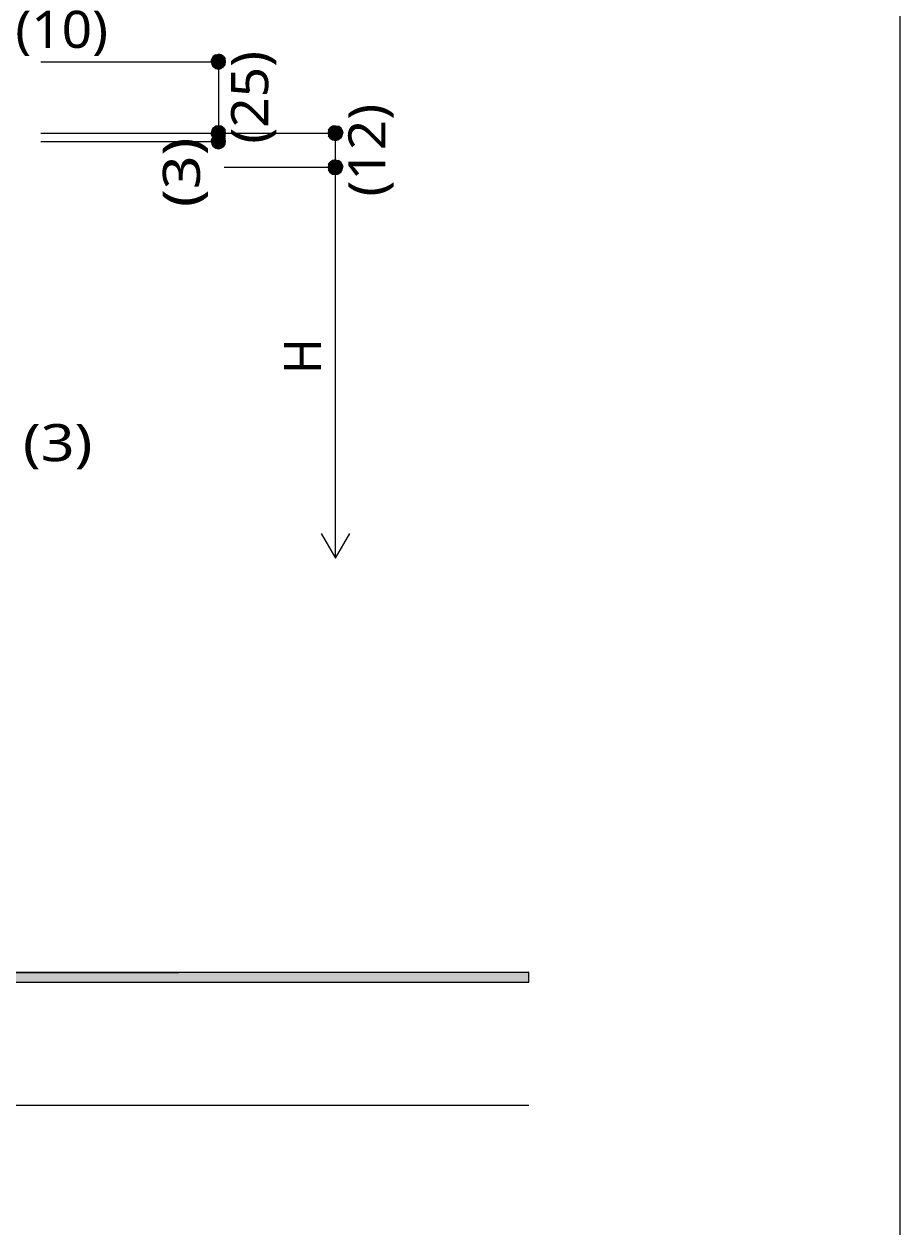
# Model space of a CAD drawing. Header units: millimetres. Extents: x 0 to 420, y 0 to 297.
# Drawn here: x 358.8 to 420.2, y 148.5 to 232.8 of the extents above; entities that cross this region are included whole.
import ezdxf
from ezdxf.enums import TextEntityAlignment as Align

# ---------------------------------------------------------------- set-up
doc = ezdxf.new("R2010")
doc.units = ezdxf.units.MM
doc.styles.add('kst32b', font='NotoSansJP-Variable.ttf')

msp = doc.modelspace()

# ---------------------------------------------------------------- hatches: boundary and pattern name
h = msp.add_hatch(color=7)
h.paths.add_polyline_path([(372.046, 230.505), (371.941, 230.336), (372.406, 230.124), (372.046, 230.505)])
h.paths.add_polyline_path([(371.941, 230.336), (372.406, 230.124), (371.898, 230.124), (371.941, 230.336)])
h.paths.add_polyline_path([(372.406, 230.124), (371.898, 230.124), (371.941, 229.933), (372.406, 230.124)])
h = msp.add_hatch(color=7)
h.paths.add_polyline_path([(371.941, 229.933), (372.046, 229.764), (372.406, 230.124), (371.941, 229.933)])
h.paths.add_polyline_path([(372.046, 229.764), (372.406, 230.124), (372.216, 229.658), (372.046, 229.764)])
h.paths.add_polyline_path([(372.406, 230.124), (372.216, 229.658), (372.406, 229.616), (372.406, 230.124)])
h = msp.add_hatch(color=7)
h.paths.add_polyline_path([(372.597, 230.611), (372.406, 230.653), (372.406, 230.124), (372.597, 230.611)])
h.paths.add_polyline_path([(372.406, 230.653), (372.406, 230.124), (372.216, 230.611), (372.406, 230.653)])
h.paths.add_polyline_path([(372.406, 230.124), (372.216, 230.611), (372.046, 230.505), (372.406, 230.124)])
h = msp.add_hatch(color=7)
h.paths.add_polyline_path([(372.914, 230.124), (372.893, 230.336), (372.406, 230.124), (372.914, 230.124)])
h.paths.add_polyline_path([(372.893, 230.336), (372.406, 230.124), (372.766, 230.505), (372.893, 230.336)])
h.paths.add_polyline_path([(372.406, 230.124), (372.766, 230.505), (372.597, 230.611), (372.406, 230.124)])
h = msp.add_hatch(color=7)
h.paths.add_polyline_path([(372.406, 229.616), (372.597, 229.658), (372.406, 230.124), (372.406, 229.616)])
h.paths.add_polyline_path([(372.597, 229.658), (372.406, 230.124), (372.766, 229.764), (372.597, 229.658)])
h.paths.add_polyline_path([(372.406, 230.124), (372.766, 229.764), (372.893, 229.933), (372.406, 230.124)])
for points in [[(372.893, 229.933), (372.914, 230.124), (372.406, 230.124), (372.893, 229.933)], [(372.597, 225.615), (372.406, 225.637), (372.406, 225.129), (372.597, 225.615)], [(380.407, 224.663), (380.619, 224.621), (380.619, 225.129), (380.407, 224.663)], [(372.893, 224.346), (372.914, 224.536), (372.406, 224.536), (372.893, 224.346)], [(380.407, 222.25), (380.619, 222.229), (380.619, 222.737), (380.407, 222.25)]]:
    msp.add_hatch(color=7).paths.add_polyline_path(points)
h = msp.add_hatch(color=7)
h.paths.add_polyline_path([(371.941, 225.34), (371.898, 225.129), (372.406, 225.129), (371.941, 225.34)])
h.paths.add_polyline_path([(371.898, 225.129), (372.406, 225.129), (371.941, 224.938), (371.898, 225.129)])
h.paths.add_polyline_path([(372.406, 225.129), (371.941, 224.938), (372.046, 224.769), (372.406, 225.129)])
h = msp.add_hatch(color=7)
h.paths.add_polyline_path([(372.406, 225.637), (372.216, 225.615), (372.406, 225.129), (372.406, 225.637)])
h.paths.add_polyline_path([(372.216, 225.615), (372.406, 225.129), (372.046, 225.488), (372.216, 225.615)])
h.paths.add_polyline_path([(372.406, 225.129), (372.046, 225.488), (371.941, 225.34), (372.406, 225.129)])
h = msp.add_hatch(color=7)
h.paths.add_polyline_path([(372.046, 224.769), (372.216, 224.663), (372.406, 225.129), (372.046, 224.769)])
h.paths.add_polyline_path([(372.216, 224.663), (372.406, 225.129), (372.406, 224.621), (372.216, 224.663)])
h.paths.add_polyline_path([(372.406, 225.129), (372.406, 224.621), (372.597, 224.663), (372.406, 225.129)])
h = msp.add_hatch(color=7)
h.paths.add_polyline_path([(372.597, 225.002), (372.406, 225.044), (372.406, 224.536), (372.597, 225.002)])
h.paths.add_polyline_path([(372.406, 225.044), (372.406, 224.536), (372.216, 225.002), (372.406, 225.044)])
h.paths.add_polyline_path([(372.406, 224.536), (372.216, 225.002), (372.046, 224.896), (372.406, 224.536)])
h = msp.add_hatch(color=7)
h.paths.add_polyline_path([(372.914, 225.129), (372.893, 225.34), (372.406, 225.129), (372.914, 225.129)])
h.paths.add_polyline_path([(372.893, 225.34), (372.406, 225.129), (372.766, 225.488), (372.893, 225.34)])
h.paths.add_polyline_path([(372.406, 225.129), (372.766, 225.488), (372.597, 225.615), (372.406, 225.129)])
h = msp.add_hatch(color=7)
h.paths.add_polyline_path([(372.597, 224.663), (372.766, 224.769), (372.406, 225.129), (372.597, 224.663)])
h.paths.add_polyline_path([(372.766, 224.769), (372.406, 225.129), (372.893, 224.938), (372.766, 224.769)])
h.paths.add_polyline_path([(372.406, 225.129), (372.893, 224.938), (372.914, 225.129), (372.406, 225.129)])
h = msp.add_hatch(color=7)
h.paths.add_polyline_path([(380.407, 225.615), (380.238, 225.488), (380.619, 225.129), (380.407, 225.615)])
h.paths.add_polyline_path([(380.238, 225.488), (380.619, 225.129), (380.132, 225.34), (380.238, 225.488)])
h.paths.add_polyline_path([(380.619, 225.129), (380.132, 225.34), (380.09, 225.129), (380.619, 225.129)])
h = msp.add_hatch(color=7)
h.paths.add_polyline_path([(380.09, 225.129), (380.132, 224.938), (380.619, 225.129), (380.09, 225.129)])
h.paths.add_polyline_path([(380.132, 224.938), (380.619, 225.129), (380.238, 224.769), (380.132, 224.938)])
h.paths.add_polyline_path([(380.619, 225.129), (380.238, 224.769), (380.407, 224.663), (380.619, 225.129)])
h = msp.add_hatch(color=7)
h.paths.add_polyline_path([(380.979, 225.488), (380.809, 225.615), (380.619, 225.129), (380.979, 225.488)])
h.paths.add_polyline_path([(380.809, 225.615), (380.619, 225.129), (380.619, 225.637), (380.809, 225.615)])
h.paths.add_polyline_path([(380.619, 225.129), (380.619, 225.637), (380.407, 225.615), (380.619, 225.129)])
h = msp.add_hatch(color=7)
h.paths.add_polyline_path([(381.085, 224.938), (381.127, 225.129), (380.619, 225.129), (381.085, 224.938)])
h.paths.add_polyline_path([(381.127, 225.129), (380.619, 225.129), (381.085, 225.34), (381.127, 225.129)])
h.paths.add_polyline_path([(380.619, 225.129), (381.085, 225.34), (380.979, 225.488), (380.619, 225.129)])
h = msp.add_hatch(color=7)
h.paths.add_polyline_path([(380.619, 224.621), (380.809, 224.663), (380.619, 225.129), (380.619, 224.621)])
h.paths.add_polyline_path([(380.809, 224.663), (380.619, 225.129), (380.979, 224.769), (380.809, 224.663)])
h.paths.add_polyline_path([(380.619, 225.129), (380.979, 224.769), (381.085, 224.938), (380.619, 225.129)])
h = msp.add_hatch(color=7)
h.paths.add_polyline_path([(372.046, 224.896), (371.941, 224.726), (372.406, 224.536), (372.046, 224.896)])
h.paths.add_polyline_path([(371.941, 224.726), (372.406, 224.536), (371.898, 224.536), (371.941, 224.726)])
h.paths.add_polyline_path([(372.406, 224.536), (371.898, 224.536), (371.941, 224.346), (372.406, 224.536)])
h = msp.add_hatch(color=7)
h.paths.add_polyline_path([(371.941, 224.346), (372.046, 224.176), (372.406, 224.536), (371.941, 224.346)])
h.paths.add_polyline_path([(372.046, 224.176), (372.406, 224.536), (372.216, 224.07), (372.046, 224.176)])
h.paths.add_polyline_path([(372.406, 224.536), (372.216, 224.07), (372.406, 224.028), (372.406, 224.536)])
h = msp.add_hatch(color=7)
h.paths.add_polyline_path([(372.914, 224.536), (372.893, 224.726), (372.406, 224.536), (372.914, 224.536)])
h.paths.add_polyline_path([(372.893, 224.726), (372.406, 224.536), (372.766, 224.896), (372.893, 224.726)])
h.paths.add_polyline_path([(372.406, 224.536), (372.766, 224.896), (372.597, 225.002), (372.406, 224.536)])
h = msp.add_hatch(color=7)
h.paths.add_polyline_path([(372.406, 224.028), (372.597, 224.07), (372.406, 224.536), (372.406, 224.028)])
h.paths.add_polyline_path([(372.597, 224.07), (372.406, 224.536), (372.766, 224.176), (372.597, 224.07)])
h.paths.add_polyline_path([(372.406, 224.536), (372.766, 224.176), (372.893, 224.346), (372.406, 224.536)])
h = msp.add_hatch(color=7)
h.paths.add_polyline_path([(380.407, 223.203), (380.238, 223.097), (380.619, 222.737), (380.407, 223.203)])
h.paths.add_polyline_path([(380.238, 223.097), (380.619, 222.737), (380.132, 222.927), (380.238, 223.097)])
h.paths.add_polyline_path([(380.619, 222.737), (380.132, 222.927), (380.09, 222.737), (380.619, 222.737)])
h = msp.add_hatch(color=7)
h.paths.add_polyline_path([(380.09, 222.737), (380.132, 222.546), (380.619, 222.737), (380.09, 222.737)])
h.paths.add_polyline_path([(380.132, 222.546), (380.619, 222.737), (380.238, 222.377), (380.132, 222.546)])
h.paths.add_polyline_path([(380.619, 222.737), (380.238, 222.377), (380.407, 222.25), (380.619, 222.737)])
h = msp.add_hatch(color=7)
h.paths.add_polyline_path([(380.979, 223.097), (380.809, 223.203), (380.619, 222.737), (380.979, 223.097)])
h.paths.add_polyline_path([(380.809, 223.203), (380.619, 222.737), (380.619, 223.245), (380.809, 223.203)])
h.paths.add_polyline_path([(380.619, 222.737), (380.619, 223.245), (380.407, 223.203), (380.619, 222.737)])
h = msp.add_hatch(color=7)
h.paths.add_polyline_path([(381.085, 222.546), (381.127, 222.737), (380.619, 222.737), (381.085, 222.546)])
h.paths.add_polyline_path([(381.127, 222.737), (380.619, 222.737), (381.085, 222.927), (381.127, 222.737)])
h.paths.add_polyline_path([(380.619, 222.737), (381.085, 222.927), (380.979, 223.097), (380.619, 222.737)])
h = msp.add_hatch(color=7)
h.paths.add_polyline_path([(380.619, 222.229), (380.809, 222.25), (380.619, 222.737), (380.619, 222.229)])
h.paths.add_polyline_path([(380.809, 222.25), (380.619, 222.737), (380.979, 222.377), (380.809, 222.25)])
h.paths.add_polyline_path([(380.619, 222.737), (380.979, 222.377), (381.085, 222.546), (380.619, 222.737)])
h = msp.add_hatch(color=7)
h.paths.add_polyline_path([(394.166, 165.629), (394.166, 166.328), (26.183, 165.629), (394.166, 165.629)])
h.paths.add_polyline_path([(394.166, 166.328), (26.183, 165.629), (26.183, 166.328), (394.166, 166.328)])

# ---------------------------------------------------------------- linework, layer by layer
at = {"lineweight": 13}
msp.add_lwpolyline([(0.191, 0), (0.191, 296.968), (420.158, 296.968), (420.158, 0)], close=True, dxfattribs=at)
for points in [[(359.96, 230.124), (372.406, 230.124)], [(372.406, 230.124), (372.406, 225.129)], [(359.96, 225.129), (380.619, 225.129)], [(359.96, 224.536), (372.406, 224.536), (372.406, 225.129)], [(372.809, 222.737), (380.619, 222.737), (380.619, 225.129)], [(380.619, 195.368), (380.619, 222.737)], [(379.603, 197.083), (380.619, 195.347), (381.614, 197.083)], [(394.166, 156.993), (26.183, 156.993)]]:
    msp.add_lwpolyline(points, dxfattribs=at)
at = {"lineweight": 0}
for points in [[(371.941, 230.336), (372.406, 230.124), (371.898, 230.124)], [(372.406, 230.124), (371.898, 230.124), (371.941, 229.933)], [(372.046, 230.505), (371.941, 230.336), (372.406, 230.124)], [(371.941, 229.933), (372.046, 229.764), (372.406, 230.124)], [(372.406, 230.124), (372.216, 230.611), (372.046, 230.505)], [(372.046, 229.764), (372.406, 230.124), (372.216, 229.658)], [(372.406, 230.653), (372.406, 230.124), (372.216, 230.611)], [(372.406, 230.124), (372.216, 229.658), (372.406, 229.616)], [(372.597, 230.611), (372.406, 230.653), (372.406, 230.124)], [(372.406, 230.124), (372.766, 230.505), (372.597, 230.611)], [(372.893, 230.336), (372.406, 230.124), (372.766, 230.505)], [(372.914, 230.124), (372.893, 230.336), (372.406, 230.124)], [(372.406, 229.616), (372.597, 229.658), (372.406, 230.124)], [(372.597, 229.658), (372.406, 230.124), (372.766, 229.764)], [(372.406, 230.124), (372.766, 229.764), (372.893, 229.933)], [(372.893, 229.933), (372.914, 230.124), (372.406, 230.124)], [(371.941, 225.34), (371.898, 225.129), (372.406, 225.129)], [(371.898, 225.129), (372.406, 225.129), (371.941, 224.938)], [(372.406, 225.129), (372.046, 225.488), (371.941, 225.34)], [(372.406, 225.129), (371.941, 224.938), (372.046, 224.769)], [(372.216, 225.615), (372.406, 225.129), (372.046, 225.488)], [(372.046, 224.769), (372.216, 224.663), (372.406, 225.129)], [(372.406, 225.637), (372.216, 225.615), (372.406, 225.129)], [(372.216, 224.663), (372.406, 225.129), (372.406, 224.621)], [(372.406, 225.044), (372.406, 224.536), (372.216, 225.002)], [(372.597, 225.615), (372.406, 225.637), (372.406, 225.129)], [(372.406, 225.129), (372.766, 225.488), (372.597, 225.615)], [(372.893, 225.34), (372.406, 225.129), (372.766, 225.488)], [(372.914, 225.129), (372.893, 225.34), (372.406, 225.129)], [(372.406, 225.129), (372.406, 224.621), (372.597, 224.663)], [(372.597, 224.663), (372.766, 224.769), (372.406, 225.129)], [(372.766, 224.769), (372.406, 225.129), (372.893, 224.938)], [(372.406, 225.129), (372.893, 224.938), (372.914, 225.129)], [(372.597, 225.002), (372.406, 225.044), (372.406, 224.536)], [(380.619, 225.129), (380.132, 225.34), (380.09, 225.129)], [(380.09, 225.129), (380.132, 224.938), (380.619, 225.129)], [(380.238, 225.488), (380.619, 225.129), (380.132, 225.34)], [(380.132, 224.938), (380.619, 225.129), (380.238, 224.769)], [(380.407, 225.615), (380.238, 225.488), (380.619, 225.129)], [(380.619, 225.129), (380.238, 224.769), (380.407, 224.663)], [(380.619, 225.129), (380.619, 225.637), (380.407, 225.615)], [(380.407, 224.663), (380.619, 224.621), (380.619, 225.129)], [(380.809, 225.615), (380.619, 225.129), (380.619, 225.637)], [(380.979, 225.488), (380.809, 225.615), (380.619, 225.129)], [(380.619, 225.129), (381.085, 225.34), (380.979, 225.488)], [(381.127, 225.129), (380.619, 225.129), (381.085, 225.34)], [(380.619, 224.621), (380.809, 224.663), (380.619, 225.129)], [(380.809, 224.663), (380.619, 225.129), (380.979, 224.769)], [(380.619, 225.129), (380.979, 224.769), (381.085, 224.938)], [(381.085, 224.938), (381.127, 225.129), (380.619, 225.129)], [(371.941, 224.726), (372.406, 224.536), (371.898, 224.536)], [(372.406, 224.536), (371.898, 224.536), (371.941, 224.346)], [(372.046, 224.896), (371.941, 224.726), (372.406, 224.536)], [(371.941, 224.346), (372.046, 224.176), (372.406, 224.536)], [(372.406, 224.536), (372.216, 225.002), (372.046, 224.896)], [(372.046, 224.176), (372.406, 224.536), (372.216, 224.07)], [(372.406, 224.536), (372.216, 224.07), (372.406, 224.028)], [(372.406, 224.536), (372.766, 224.896), (372.597, 225.002)], [(372.893, 224.726), (372.406, 224.536), (372.766, 224.896)], [(372.914, 224.536), (372.893, 224.726), (372.406, 224.536)], [(372.406, 224.028), (372.597, 224.07), (372.406, 224.536)], [(372.597, 224.07), (372.406, 224.536), (372.766, 224.176)], [(372.406, 224.536), (372.766, 224.176), (372.893, 224.346)], [(372.893, 224.346), (372.914, 224.536), (372.406, 224.536)], [(380.619, 222.737), (380.132, 222.927), (380.09, 222.737)], [(380.09, 222.737), (380.132, 222.546), (380.619, 222.737)], [(380.238, 223.097), (380.619, 222.737), (380.132, 222.927)], [(380.132, 222.546), (380.619, 222.737), (380.238, 222.377)], [(380.407, 223.203), (380.238, 223.097), (380.619, 222.737)], [(380.619, 222.737), (380.238, 222.377), (380.407, 222.25)], [(380.619, 222.737), (380.619, 223.245), (380.407, 223.203)], [(380.407, 222.25), (380.619, 222.229), (380.619, 222.737)], [(380.809, 223.203), (380.619, 222.737), (380.619, 223.245)], [(380.979, 223.097), (380.809, 223.203), (380.619, 222.737)], [(380.619, 222.737), (381.085, 222.927), (380.979, 223.097)], [(381.127, 222.737), (380.619, 222.737), (381.085, 222.927)], [(380.619, 222.229), (380.809, 222.25), (380.619, 222.737)], [(380.809, 222.25), (380.619, 222.737), (380.979, 222.377)], [(380.619, 222.737), (380.979, 222.377), (381.085, 222.546)], [(381.085, 222.546), (381.127, 222.737), (380.619, 222.737)], [(394.166, 165.629), (394.166, 166.328), (26.183, 165.629)], [(394.166, 166.328), (26.183, 165.629), (26.183, 166.328)]]:
    msp.add_lwpolyline(points, close=True, dxfattribs=at)

# ---------------------------------------------------------------- texts
at = {"style": 'kst32b'}
for s, p, p2 in [('(10)', (358.182, 231.098), (364.68, 231.098)), ('(25)', (375.899, 224.388), (375.899, 230.885)), ('(12)', (384.111, 220.684), (384.111, 227.181)), ('(3)', (371.115, 219.943), (371.115, 224.816)), ('(3)', (358.712, 202.142), (363.584, 202.142))]:
    msp.add_text(s, height=2.5989, dxfattribs=at).set_placement(p, p2, align=Align.FIT)
msp.add_text('H', height=2.599, rotation=90, dxfattribs=at).set_placement((379.603, 208.238))

doc.saveas('drawing.dxf')
